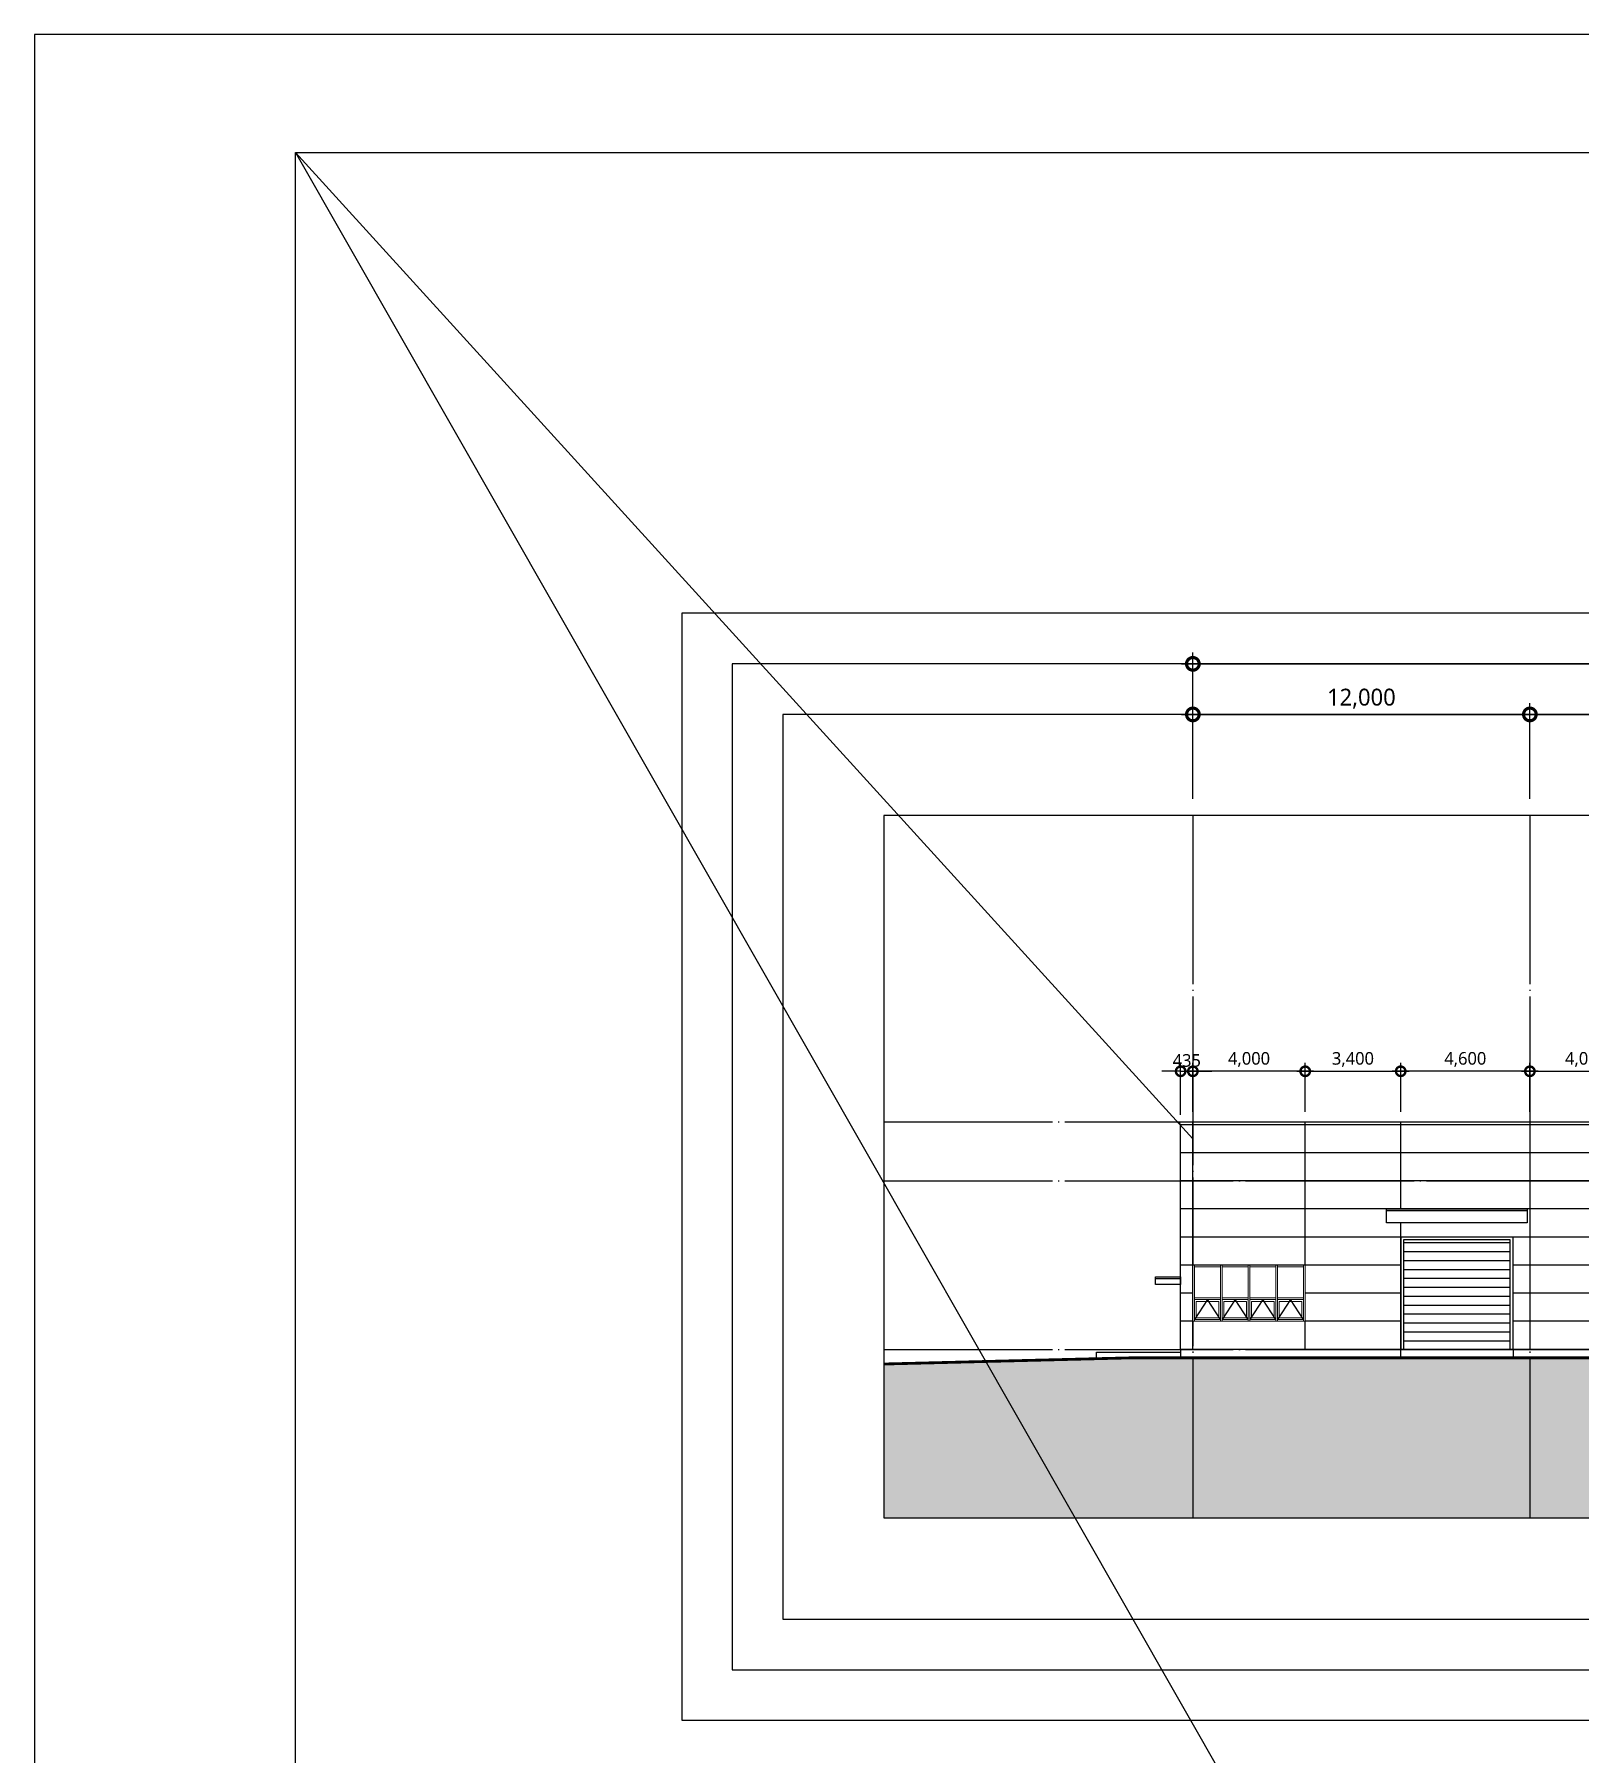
# Model space of a CAD drawing. Header units: millimetres. Extents: x -2325 to 334075, y -552635 to -11738.
# Drawn here: x -2325 to 52696, y -89843 to -28650 of the extents above; entities that cross this region are included whole.
import ezdxf

# ---------------------------------------------------------------- set-up
doc = ezdxf.new("R2010")
doc.units = ezdxf.units.MM
doc.header["$LTSCALE"] = 200
doc.set_wipeout_variables(frame=1)
doc.linetypes.add('CEN-GAUN', pattern=[32.2, 30, -1, 0.2, -1])
doc.layers.get('DEFPOINTS').update_dxf_attribs({"color": 137})
doc.layers.add('CEN', color=1, linetype='CEN-GAUN', plot=False)
doc.layers.add('임시 치수선', color=8, linetype='Continuous', plot=False)
for name, color, linetype in [('DOOR', 6, 'Continuous'), ('ELE-3', 3, 'Continuous'), ('ELE-7', 7, 'Continuous'), ('ELE-8', 8, 'Continuous'), ('HAT', 8, 'Continuous'), ('SOL-254', 254, 'Continuous'), ('WIN-OPEN-LINE', 1, 'CEN-GAUN'), ('XR-ELEV$0$MISC', 7, 'Continuous'), ('XR-ELEV$0$WIN', 6, 'Continuous'), ('XR-ELEV$0$WIN2', 3, 'Continuous')]:
    doc.layers.add(name, color=color, linetype=linetype)
doc.layers.add('WIN', color=5, linetype='Continuous', lineweight=0)
doc.styles.add('$0$스타일1', font='malgun.ttf')
doc.dimstyles.new('CJA', dxfattribs={"dimscale": 300, "dimtxt": 2.7, "dimasz": 1, "dimexe": 2, "dimexo": 3, "dimgap": 1, "dimtad": 1, "dimdec": 0, "dimzin": 1, "dimdsep": 46, "dimlunit": 6, "dimtxsty": '$0$스타일1', "dimblk": 'CJDOT', "dimcen": 0.09, "dimdle": 1, "dimclrd": 256, "dimclre": 256, "dimclrt": 3, "dimadec": 0, "dimazin": 0, "dimtfac": 1, "dimtdec": 0, "dimtix": 1, "dimtmove": 2, "dimatfit": 3, "dimldrblk": 'CJDOT', "dimfxl": 1, "dimtolj": 1, "dimtzin": 1, "dimarcsym": 0})

# ---------------------------------------------------------------- blocks, each defined once
blk = doc.blocks.new('_DotSmall')
at = {"color": 0, "linetype": 'ByBlock', "const_width": 0.5}
blk.add_lwpolyline([(-0.0625, 0, 1), (0.0625, 0, 1)], format="xyb", close=True, dxfattribs=at)
blk = doc.blocks.new('*D43')
at = {"layer": 'DEFPOINTS', "lineweight": -2, "transparency": 16777216}
for p, q in [((38925, -55855), (38925, -50655)), ((109925, -55855), (109925, -50655)), ((38525, -51055), (110325, -51055))]:
    blk.add_line(p, q, dxfattribs=at)
at = {"layer": 'DEFPOINTS', "color": 0, "transparency": 16777216}
for p in [(109925, -51055), (38925, -56455), (109925, -56455)]:
    blk.add_point(p, dxfattribs=at)
at = {"layer": 'DEFPOINTS', "lineweight": -2, "transparency": 16777216, "xscale": 900, "yscale": 900, "zscale": 900, "rotation": 180}
blk.add_blockref('_DotSmall', (38925, -51055), dxfattribs=at)
at = {"layer": 'DEFPOINTS', "lineweight": -2, "transparency": 16777216, "xscale": 900, "yscale": 900, "zscale": 900}
blk.add_blockref('_DotSmall', (109925, -51055), dxfattribs=at)
at = {"layer": 'DEFPOINTS', "color": 3, "transparency": 16777216, "insert": (74425, -50493), "char_height": 600, "attachment_point": 5, "style": '$0$스타일1'}
blk.add_mtext('\\A1;71,000', dxfattribs=at)
blk = doc.blocks.new('CJDOT')
blk.add_line((-2, 0), (2, 0))
at = {"const_width": 0.5}
blk.add_lwpolyline([(-0.25, 0, 1), (0.25, 0, 1)], format="xyb", close=True, dxfattribs=at)
blk = doc.blocks.new('*D44')
at = {"layer": 'DEFPOINTS', "lineweight": -2, "transparency": 16777216}
for p, q in [((38925, -55855), (38925, -52455)), ((50925, -55855), (50925, -52455)), ((38525, -52855), (51325, -52855))]:
    blk.add_line(p, q, dxfattribs=at)
at = {"layer": 'DEFPOINTS', "color": 0, "transparency": 16777216}
for p in [(50925, -52855), (38925, -56455), (50925, -56455)]:
    blk.add_point(p, dxfattribs=at)
at = {"layer": 'DEFPOINTS', "lineweight": -2, "transparency": 16777216, "xscale": 900, "yscale": 900, "zscale": 900, "rotation": 180}
blk.add_blockref('_DotSmall', (38925, -52855), dxfattribs=at)
at = {"layer": 'DEFPOINTS', "lineweight": -2, "transparency": 16777216, "xscale": 900, "yscale": 900, "zscale": 900}
blk.add_blockref('_DotSmall', (50925, -52855), dxfattribs=at)
at = {"layer": 'DEFPOINTS', "color": 3, "transparency": 16777216, "insert": (44925, -52293), "char_height": 600, "attachment_point": 5, "style": '$0$스타일1'}
blk.add_mtext('\\A1;12,000', dxfattribs=at)
blk = doc.blocks.new('*D45')
at = {"layer": 'DEFPOINTS', "lineweight": -2, "transparency": 16777216}
for p, q in [((50925, -55855), (50925, -52455)), ((62925, -55855), (62925, -52455)), ((50525, -52855), (63325, -52855))]:
    blk.add_line(p, q, dxfattribs=at)
at = {"layer": 'DEFPOINTS', "color": 0, "transparency": 16777216}
for p in [(62925, -52855), (50925, -56455), (62925, -56455)]:
    blk.add_point(p, dxfattribs=at)
at = {"layer": 'DEFPOINTS', "lineweight": -2, "transparency": 16777216, "xscale": 900, "yscale": 900, "zscale": 900, "rotation": 180}
blk.add_blockref('_DotSmall', (50925, -52855), dxfattribs=at)
at = {"layer": 'DEFPOINTS', "lineweight": -2, "transparency": 16777216, "xscale": 900, "yscale": 900, "zscale": 900}
blk.add_blockref('_DotSmall', (62925, -52855), dxfattribs=at)
at = {"layer": 'DEFPOINTS', "color": 3, "transparency": 16777216, "insert": (56925, -52293), "char_height": 600, "attachment_point": 5, "style": '$0$스타일1'}
blk.add_mtext('\\A1;12,000', dxfattribs=at)
blk = doc.blocks.new('*D87')
at = {"layer": 'DEFPOINTS', "color": 0, "transparency": 16777216}
for p in [(38925, -65557), (38490, -67555), (38925, -67455)]:
    blk.add_point(p, dxfattribs=at)
at = {"layer": '임시 치수선', "lineweight": -2, "transparency": 16777216}
for p, q in [((38490, -67105), (38490, -65257)), ((38925, -67005), (38925, -65257)), ((38490, -65557), (37815, -65557)), ((38490, -65557), (38925, -65557)), ((38925, -65557), (39600, -65557))]:
    blk.add_line(p, q, dxfattribs=at)
at = {"layer": '임시 치수선', "lineweight": -2, "transparency": 16777216, "xscale": 675, "yscale": 675, "zscale": 675}
blk.add_blockref('_DotSmall', (38490, -65557), dxfattribs=at)
at = {"layer": '임시 치수선', "lineweight": -2, "transparency": 16777216, "xscale": 675, "yscale": 675, "zscale": 675, "rotation": 180}
blk.add_blockref('_DotSmall', (38925, -65557), dxfattribs=at)
at = {"layer": '임시 치수선', "color": 3, "transparency": 16777216, "insert": (38708, -65174), "char_height": 450, "attachment_point": 5, "style": '$0$스타일1'}
blk.add_mtext('\\A1;435', dxfattribs=at)
blk = doc.blocks.new('*D93')
at = {"layer": 'DEFPOINTS', "color": 0, "transparency": 16777216}
for p in [(54925, -65557), (50925, -67455), (54925, -67455)]:
    blk.add_point(p, dxfattribs=at)
at = {"layer": '임시 치수선', "lineweight": -2, "transparency": 16777216}
for p, q in [((50925, -67005), (50925, -65257)), ((54925, -67005), (54925, -65257)), ((50625, -65557), (55225, -65557))]:
    blk.add_line(p, q, dxfattribs=at)
at = {"layer": '임시 치수선', "lineweight": -2, "transparency": 16777216, "xscale": 675, "yscale": 675, "zscale": 675, "rotation": 180}
blk.add_blockref('_DotSmall', (50925, -65557), dxfattribs=at)
at = {"layer": '임시 치수선', "lineweight": -2, "transparency": 16777216, "xscale": 675, "yscale": 675, "zscale": 675}
blk.add_blockref('_DotSmall', (54925, -65557), dxfattribs=at)
at = {"layer": '임시 치수선', "color": 3, "transparency": 16777216, "insert": (52925, -65137), "char_height": 450, "attachment_point": 5, "style": '$0$스타일1'}
blk.add_mtext('\\A1;4,000', dxfattribs=at)
blk = doc.blocks.new('*D96')
at = {"layer": 'DEFPOINTS', "color": 0, "transparency": 16777216}
for p in [(46325, -65557), (46325, -67455), (50925, -67455)]:
    blk.add_point(p, dxfattribs=at)
at = {"layer": '임시 치수선', "lineweight": -2, "transparency": 16777216}
for p, q in [((46325, -67005), (46325, -65257)), ((50925, -67005), (50925, -65257)), ((51225, -65557), (46025, -65557))]:
    blk.add_line(p, q, dxfattribs=at)
at = {"layer": '임시 치수선', "lineweight": -2, "transparency": 16777216, "xscale": 675, "yscale": 675, "zscale": 675, "rotation": 180}
blk.add_blockref('_DotSmall', (46325, -65557), dxfattribs=at)
at = {"layer": '임시 치수선', "lineweight": -2, "transparency": 16777216, "xscale": 675, "yscale": 675, "zscale": 675}
blk.add_blockref('_DotSmall', (50925, -65557), dxfattribs=at)
at = {"layer": '임시 치수선', "color": 3, "transparency": 16777216, "insert": (48625, -65137), "char_height": 450, "attachment_point": 5, "style": '$0$스타일1'}
blk.add_mtext('\\A1;4,600', dxfattribs=at)
blk = doc.blocks.new('*D55')
at = {"layer": 'DEFPOINTS', "color": 0, "transparency": 16777216}
for p in [(46325, -65557), (42925, -67455), (46325, -67455)]:
    blk.add_point(p, dxfattribs=at)
at = {"layer": '임시 치수선', "lineweight": -2, "transparency": 16777216}
for p, q in [((42925, -67005), (42925, -65257)), ((46325, -67005), (46325, -65257)), ((42625, -65557), (46625, -65557))]:
    blk.add_line(p, q, dxfattribs=at)
at = {"layer": '임시 치수선', "lineweight": -2, "transparency": 16777216, "xscale": 675, "yscale": 675, "zscale": 675, "rotation": 180}
blk.add_blockref('_DotSmall', (42925, -65557), dxfattribs=at)
at = {"layer": '임시 치수선', "lineweight": -2, "transparency": 16777216, "xscale": 675, "yscale": 675, "zscale": 675}
blk.add_blockref('_DotSmall', (46325, -65557), dxfattribs=at)
at = {"layer": '임시 치수선', "color": 3, "transparency": 16777216, "insert": (44625, -65137), "char_height": 450, "attachment_point": 5, "style": '$0$스타일1'}
blk.add_mtext('\\A1;3,400', dxfattribs=at)
blk = doc.blocks.new('*D56')
at = {"layer": 'DEFPOINTS', "color": 0, "transparency": 16777216}
for p in [(38925, -65557), (38925, -67455), (42925, -67455)]:
    blk.add_point(p, dxfattribs=at)
at = {"layer": '임시 치수선', "lineweight": -2, "transparency": 16777216}
for p, q in [((38925, -67005), (38925, -65257)), ((42925, -67005), (42925, -65257)), ((43225, -65557), (38625, -65557))]:
    blk.add_line(p, q, dxfattribs=at)
at = {"layer": '임시 치수선', "lineweight": -2, "transparency": 16777216, "xscale": 675, "yscale": 675, "zscale": 675, "rotation": 180}
blk.add_blockref('_DotSmall', (38925, -65557), dxfattribs=at)
at = {"layer": '임시 치수선', "lineweight": -2, "transparency": 16777216, "xscale": 675, "yscale": 675, "zscale": 675}
blk.add_blockref('_DotSmall', (42925, -65557), dxfattribs=at)
at = {"layer": '임시 치수선', "color": 3, "transparency": 16777216, "insert": (40925, -65137), "char_height": 450, "attachment_point": 5, "style": '$0$스타일1'}
blk.add_mtext('\\A1;4,000', dxfattribs=at)
blk = doc.blocks.new('window4000')
at = {"color": 6}
blk.add_wipeout([(68660, -72455), (64660, -72455), (64660, -74455), (68660, -74455)], dxfattribs=at).dxf.layer = 'WIN'
at = {"layer": 'WIN', "color": 6}
for p, q in [((64720, -72455), (64720, -74455)), ((64720, -72515), (65645, -72515)), ((65645, -72455), (65645, -74455)), ((65705, -72455), (65705, -74455)), ((65705, -72515), (66630, -72515)), ((66630, -72455), (66630, -74455)), ((66690, -72455), (66690, -74455)), ((66690, -72515), (67615, -72515)), ((67615, -72455), (67615, -74455)), ((67675, -72455), (67675, -74455)), ((67675, -72515), (68600, -72515)), ((68600, -72455), (68600, -74455)), ((64720, -73625), (65645, -73625)), ((64720, -73685), (65645, -73685)), ((65705, -73625), (66630, -73625)), ((65705, -73685), (66630, -73685)), ((66690, -73625), (67615, -73625)), ((66690, -73685), (67615, -73685)), ((67675, -73625), (68600, -73625)), ((67675, -73685), (68600, -73685)), ((64720, -74395), (65645, -74395)), ((65705, -74395), (66630, -74395)), ((66690, -74395), (67615, -74395)), ((67675, -74395), (68600, -74395))]:
    blk.add_line(p, q, dxfattribs=at)
blk.add_lwpolyline([(68660, -72455), (64660, -72455), (64660, -74455), (68660, -74455)], close=True, dxfattribs=at)
at = {"layer": 'WIN', "color": 5}
for points in [[(64780, -74335), (65585, -74335), (65585, -73745), (64780, -73745)], [(65765, -74335), (66570, -74335), (66570, -73745), (65765, -73745)], [(66750, -74335), (67555, -74335), (67555, -73745), (66750, -73745)], [(67735, -74335), (68540, -74335), (68540, -73745), (67735, -73745)]]:
    blk.add_lwpolyline(points, close=True, dxfattribs=at)
at = {"layer": 'WIN-OPEN-LINE'}
for p, q in [((64720, -74395), (65182, -73685)), ((65182, -73685), (65645, -74395)), ((65705, -74395), (66168, -73685)), ((66168, -73685), (66630, -74395)), ((66690, -74395), (67152, -73685)), ((67152, -73685), (67615, -74395)), ((67675, -74395), (68138, -73685)), ((68138, -73685), (68600, -74395))]:
    blk.add_line(p, q, dxfattribs=at)

msp = doc.modelspace()

# ---------------------------------------------------------------- hatches: boundary and pattern name
at = {"layer": 'SOL-254'}
h = msp.add_hatch(color=253, dxfattribs=at)
h.dxf.hatch_style = 1
h.paths.add_polyline_path([(34730.4, -81455.1), (31550, -75885.6), (27925, -75976.1), (27925, -81455.1)], flags=17)
h.paths.add_polyline_path([(27925, -75976.1), (27925, -81455.1), (38925, -81455.1), (38925, -75755.1), (36776.3, -75755.1)])
h = msp.add_hatch(color=253, dxfattribs=at)
h.dxf.hatch_style = 1
h.paths.add_polyline_path([(50925, -75755.1), (38925, -75755.1), (38925, -81455.1), (50925, -81455.1)])
h = msp.add_hatch(color=253, dxfattribs=at)
h.dxf.hatch_style = 1
h.paths.add_polyline_path([(62925, -75755.1), (50925, -75755.1), (50925, -81455.1), (62925, -81455.1)])
h = msp.add_hatch(color=253, dxfattribs=at)
h.dxf.hatch_style = 1
h.paths.add_polyline_path([(31550, -75885.6), (27925, -75976.1), (27925, -81455.1), (34730.4, -81455.1)])
at = {"layer": 'XR-ELEV$0$WIN2', "ltscale": 100}
h = msp.add_hatch(dxfattribs=at)
h.set_pattern_fill('LINE', color=8, scale=100)
h.set_pattern_definition([(0, (47393.97, -70385.4), (0, 317.5), [])])
h.paths.add_polyline_path([(50225, -71555.1), (46425, -71555.1), (46425, -75455.1), (50225, -75455.1)])

# ---------------------------------------------------------------- linework, layer by layer
at = {"layer": 'CEN'}
for p, q in [((38925, -56455.1), (38925, -81455.1)), ((50925, -56455.1), (50925, -81455.1)), ((27925, -67355.1), (89475, -67355.1)), ((27925, -69455.1), (120925, -69455.1)), ((27925, -75455.1), (120925, -75455.1))]:
    msp.add_line(p, q, dxfattribs=at)
at = {"layer": 'DEFPOINTS'}
for q in [(38925, -67955.1), (54175, -115506.4)]:
    msp.add_line((6975, -32850), q, dxfattribs=at)
for points in [[(165875, -28650), (-2325, -28650), (-2325, -147450), (165875, -147450)], [(144375, -143250), (6975, -143250), (6975, -32850), (144375, -32850)], [(128125, -88655.1), (128125, -49255.1), (20725, -49255.1), (20725, -88655.1)], [(126325, -86855.1), (126325, -51055.1), (22525, -51055.1), (22525, -86855.1)], [(124525, -85055.1), (124525, -52855.1), (24325, -52855.1), (24325, -85055.1)], [(120925, -81455.1), (120925, -56455.1), (27925, -56455.1), (27925, -81455.1)]]:
    msp.add_lwpolyline(points, close=True, dxfattribs=at)
at = {"layer": 'DOOR', "color": 3}
msp.add_lwpolyline([(46325, -75455.1), (50325, -75455.1), (50325, -71455.1), (46325, -71455.1)], close=True, dxfattribs=at)
at = {"layer": 'ELE-3'}
msp.add_line((38490, -75455.1), (38490, -75755.1), dxfattribs=at)
for points in [[(38490, -67455.1), (38460, -67455.1), (38460, -67355.1), (88425, -67355.1)], [(112560, -75455.1), (38490, -75455.1)]]:
    msp.add_lwpolyline(points, dxfattribs=at)
msp.add_lwpolyline([(120925, -77855.1, 100, 100, 0), (110360, -77855.1, 100, 100, 0), (75541.9, -75755.1, 100, 100, 0), (36776.3, -75755.1, 100, 100, 0), (27925, -75976.1, 0, 0, 0)], format="xyseb", dxfattribs=at)
msp.add_lwpolyline([(46325, -75455.1), (50325, -75455.1), (50327, -75755.1), (46327, -75755.1)], close=True, dxfattribs=at)
at = {"layer": 'ELE-7'}
for p, q in [((35490, -75755.1), (35490, -75555.1)), ((35490, -75555.1), (38490, -75555.1))]:
    msp.add_line(p, q, dxfattribs=at)
at = {"layer": 'ELE-8'}
msp.add_line((38490, -72940), (37590, -72940), dxfattribs=at)
msp.add_lwpolyline([(38490, -73140), (37590, -73140), (37590, -72870), (38490, -72870)], close=True, dxfattribs=at)
at = {"layer": 'HAT', "ltscale": 0.5}
for p, q in [((38925, -75455.1), (38925, -67355.1)), ((42925, -75455.1), (42925, -67355.1)), ((46325, -70455.1), (46325, -67355.1)), ((46325, -75455.1), (46325, -70955.1))]:
    msp.add_line(p, q, dxfattribs=at)
at = {"layer": 'HAT'}
msp.add_line((50925, -67355.1), (50925, -75455.1), dxfattribs=at)
at = {"layer": 'HAT', "ltscale": 0.5}
for points in [[(88425, -68455.1), (38490, -68455.1)], [(88425, -69455.1), (38490, -69455.1)], [(88425, -70455.1), (38490, -70455.1)], [(46325, -71455.1), (38490, -71455.1)], [(70325, -71455.1), (50325, -71455.1)], [(46325, -72455.1), (38490, -72455.1)], [(70325, -72455.1), (50325, -72455.1)], [(46325, -73455.1), (38490, -73455.1)], [(70325, -73455.1), (50325, -73455.1)], [(46325, -74455.1), (38490, -74455.1)], [(70325, -74455.1), (50325, -74455.1)]]:
    msp.add_lwpolyline(points, dxfattribs=at)
at = {"layer": 'XR-ELEV$0$MISC', "color": 7}
msp.add_line((50825, -70525.1), (45825, -70525.1), dxfattribs=at)
msp.add_lwpolyline([(50825, -70955.1), (45825, -70955.1), (45825, -70455.1), (50825, -70455.1)], close=True, dxfattribs=at)
at = {"layer": 'XR-ELEV$0$WIN', "color": 6, "ltscale": 100}
msp.add_lwpolyline([(50225, -75455.1), (50225, -71555.1), (46425, -71555.1), (46425, -75455.1)], close=True, dxfattribs=at)

# ---------------------------------------------------------------- dimensions: what is measured, and where the dimension line sits
at = {"layer": 'DEFPOINTS'}
for base, p2, picture, middle in [((109925, -51055.1), (109925, -56455.1), '*D43', (74425, -50493.1)), ((50925, -52855.1), (50925, -56455.1), '*D44', (44925, -52293.1))]:
    dim = msp.add_linear_dim(base=base, p1=(38925, -56455.1), p2=p2, angle=180, dimstyle='CJA', override={"dimscale": 200, "dimtxt": 3, "dimasz": 4.5, "dimblk1": 'DotSmall', "dimblk2": 'DotSmall', "dimsah": 1, "dimdle": 2}, dxfattribs=at)
    dim.commit()
    dim.dimension.update_dxf_attribs({"geometry": picture, "text_midpoint": middle})
dim = msp.add_linear_dim(base=(62925, -52855.1), p1=(50925, -56455.1), p2=(62925, -56455.1), dimstyle='CJA', override={"dimscale": 200, "dimtxt": 3, "dimasz": 4.5, "dimblk1": 'DotSmall', "dimblk2": 'DotSmall', "dimsah": 1, "dimdle": 2}, dxfattribs=at)
dim.commit()
dim.dimension.update_dxf_attribs({"geometry": '*D45', "text_midpoint": (56925, -52293.1)})
at = {"layer": '임시 치수선'}
for base, p1, p2, picture, middle in [((38925, -65556.8), (42925, -67455.1), (38925, -67455.1), '*D56', (40925, -65136.5)), ((46325, -65556.8), (50925, -67455.1), (46325, -67455.1), '*D96', (48625, -65136.5)), ((38925, -65556.8), (38490, -67555.1), (38925, -67455.1), '*D87', (38707.5, -65174.3))]:
    dim = msp.add_linear_dim(base=base, p1=p1, p2=p2, dimstyle='CJA', override={"dimscale": 150, "dimtxt": 3, "dimasz": 4.5, "dimblk1": 'DotSmall', "dimblk2": 'DotSmall', "dimsah": 1, "dimdle": 2}, dxfattribs=at)
    dim.commit()
    dim.dimension.update_dxf_attribs({"geometry": picture, "text_midpoint": middle})
for base, p1, p2, picture, middle in [((46325, -65556.8), (42925, -67455.1), (46325, -67455.1), '*D55', (44625, -65136.5)), ((54925, -65556.8), (50925, -67455.1), (54925, -67455.1), '*D93', (52925, -65136.5))]:
    dim = msp.add_linear_dim(base=base, p1=p1, p2=p2, angle=180, dimstyle='CJA', override={"dimscale": 150, "dimtxt": 3, "dimasz": 4.5, "dimblk1": 'DotSmall', "dimblk2": 'DotSmall', "dimsah": 1, "dimdle": 2}, dxfattribs=at)
    dim.commit()
    dim.dimension.update_dxf_attribs({"geometry": picture, "text_midpoint": middle})

# ---------------------------------------------------------------- next in the draw order: block references
at = {"xscale": -1}
msp.add_blockref('window4000', (107585, 0), dxfattribs=at)

# ---------------------------------------------------------------- next in the draw order: linework, layer by layer
at = {"layer": 'ELE-3'}
msp.add_lwpolyline([(38490, -75455.1), (38490, -67455.1), (88425, -67455.1)], dxfattribs=at)

doc.saveas('drawing.dxf')
